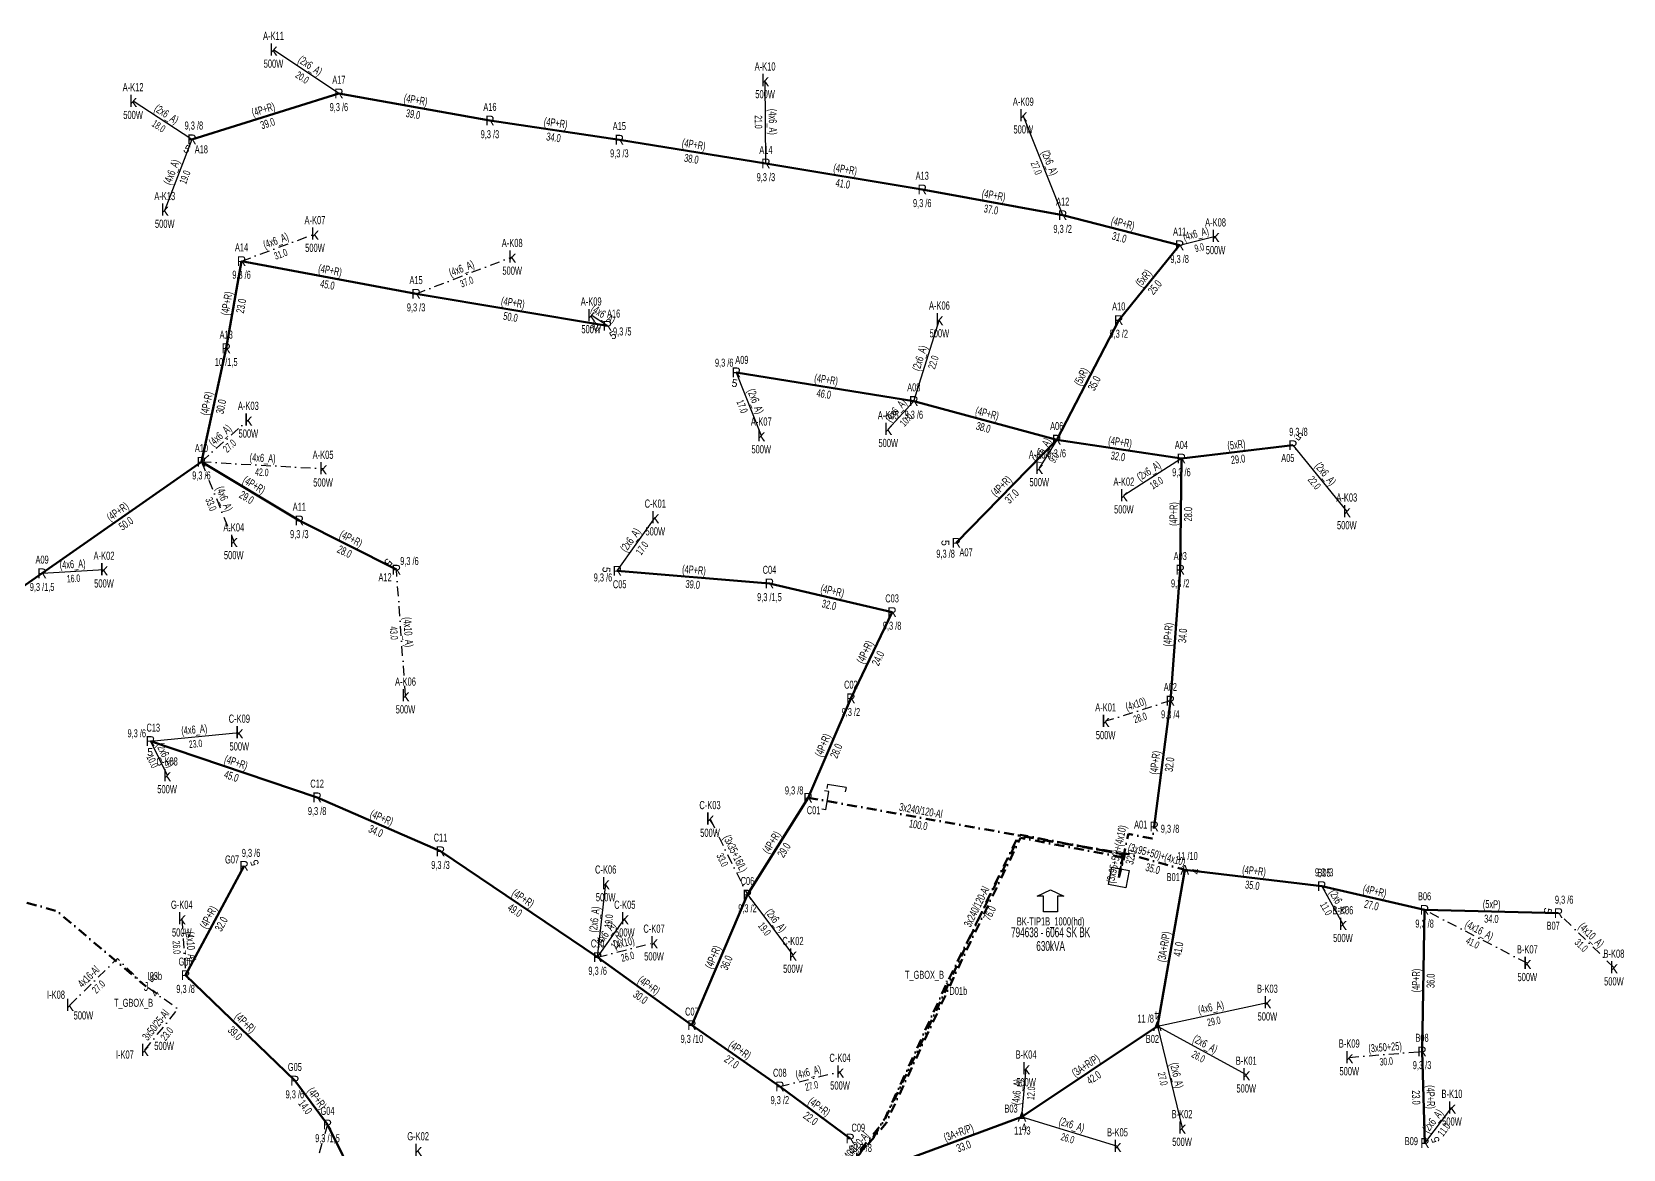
# Model space of a CAD drawing. Header units: millimetres. Extents: x 563565 to 566167, y 4094172 to 4096697.
# Drawn here: x 564419.8 to 564827.4, y 4095896.1 to 4096182.3 of the extents above; entities that cross this region are included whole.
import ezdxf
from ezdxf.enums import TextEntityAlignment as Align

# ---------------------------------------------------------------- set-up
doc = ezdxf.new("R2010")
doc.units = ezdxf.units.MM
doc.linetypes.add('DASHDOT', pattern=[5, 2.5, -1.25, 0, -1.25])
for name, color, linetype, lineweight in [('DIREK_AG_MEVCUT', 120, 'Continuous', 25), ('DIREK_BOX_YENI', 5, 'Continuous', 25), ('DIREK_OG_MEVCUT', 16, 'Continuous', 25), ('HAT_ABONE_HAVAI_MEVCUT', 56, 'Continuous', 30), ('HAT_ABONE_YERALTI_MEVCUT', 56, 'DASHDOT', 30), ('HAT_ABONE_YERALTI_YENI', 30, 'DASHDOT', 30), ('HAT_AG_HAVAI_MEVCUT', 126, 'Continuous', 50), ('HAT_AG_YERALTI_MEVCUT', 126, 'DASHDOT', 50), ('HAT_AG_YERALTI_YENI', 3, 'DASHDOT', 50), ('HAT_BOX_YERALTI_YENI', 5, 'DASHDOT', 50), ('HAT_OG_YERALTI_YENI', 1, 'DASHDOT', 70), ('KOFRE_ABONE_MEVCUT', 6, 'Continuous', 25), ('TRAFO_MEVCUT', 5, 'Continuous', 30)]:
    doc.layers.add(name, color=color, linetype=linetype, lineweight=lineweight)
doc.layers.add('NIA_AG', color=5, linetype='Continuous')
doc.styles.add('Direk', font='B_CAD')
doc.styles.get("Standard").update_dxf_attribs({"font": 'Arial'})

# ---------------------------------------------------------------- blocks, each defined once
blk = doc.blocks.new('AG_NIA', base_point=(-64.4296, 129.8924))
at = {"layer": 'NIA_AG'}
for p, q in [((-64.429604, 132.292432), (-65.529604, 132.292432)), ((-64.429604, 127.492432), (-64.429604, 132.292432)), ((-64.429604, 127.492432), (-65.529604, 127.492432))]:
    blk.add_line(p, q, dxfattribs=at)
blk = doc.blocks.new('MEV_BINA_KARE')
at = {"layer": 'TRAFO_MEVCUT', "linetype": 'Continuous'}
for p, q in [((-2.25, -2.25), (-2.25, 2.25)), ((-2.25, 2.25), (2.25, 2.25)), ((0, 1.8), (0, 2.7)), ((2.25, 2.25), (2.25, -2.25)), ((2.25, -2.25), (-2.25, -2.25))]:
    blk.add_line(p, q, dxfattribs=at)
blk = doc.blocks.new('MEV_BETKOSK')
at = {"layer": 'TRAFO_MEVCUT', "linetype": 'Continuous'}
for p, q in [((-3.4, 2), (0, 3.6)), ((-1.8, 2), (-3.4, 2)), ((-1.8, -2), (-1.8, 2)), ((0, 3.6), (3.4, 2)), ((3.4, 2), (1.8, 2)), ((1.8, 2), (1.8, -2)), ((1.8, -2), (-1.8, -2))]:
    blk.add_line(p, q, dxfattribs=at)

msp = doc.modelspace()

# ---------------------------------------------------------------- linework, layer by layer
at = {"layer": 'HAT_ABONE_HAVAI_MEVCUT'}
for p, q in [((564498.44, 4096166.51), (564481.69, 4096177.69)), ((564607.82, 4096148.56), (564607.61, 4096169.87)), ((564460.81, 4096154.74), (564445.73, 4096164.55)), ((564683.83, 4096135.31), (564673.74, 4096160.85)), ((564460.81, 4096154.74), (564453.84, 4096136.68)), ((564713.79, 4096127.61), (564722.99, 4096129.93)), ((564567.23, 4096107), (564563.06, 4096109.67)), ((564645.7, 4096087.72), (564652.26, 4096108.62)), ((564600.23, 4096095.06), (564606.62, 4096078.91)), ((564645.7, 4096087.72), (564639.15, 4096080.52)), ((564682.31, 4096077.81), (564677.83, 4096070.49)), ((564742.82, 4096076.38), (564756.61, 4096059.46)), ((564714.24, 4096072.98), (564699.5, 4096063.52)), ((564569.75, 4096044.23), (564579.48, 4096057.89)), ((564422.42, 4096043.59), (564438.28, 4096044.54)), ((564450.17, 4096000.63), (564472.94, 4096002.8)), ((564450.17, 4096000.63), (564454.44, 4095991.84)), ((564564.72, 4095945.27), (564566.78, 4095964.16)), ((564750.18, 4095963.44), (564755.61, 4095953.72)), ((564603.09, 4095961.27), (564614.74, 4095945.85)), ((564564.72, 4095945.27), (564571.68, 4095955.14)), ((564708.09, 4095927.58), (564736.27, 4095933.63)), ((564708.09, 4095927.58), (564714.41, 4095901.51)), ((564708.09, 4095927.58), (564730.85, 4095915.19)), ((564673.4, 4095904.35), (564674.46, 4095916.77)), ((564776.61, 4095897.65), (564783.55, 4095906.71)), ((564673.4, 4095904.35), (564697.86, 4095896.85))]:
    msp.add_line(p, q, dxfattribs=at)
at = {"layer": 'HAT_ABONE_YERALTI_MEVCUT', "flags": 128}
for points in [[(564473.51, 4096123.57), (564492.31, 4096130.51)], [(564518.21, 4096115.2), (564542.83, 4096124.66)], [(564463.23, 4096072.16), (564475.25, 4096082.94)], [(564463.23, 4096072.16), (564494.39, 4096070.4)], [(564463.23, 4096072.16), (564471.51, 4096051.8)], [(564515.5, 4096012.29), (564513.18, 4096044.52)], [(564711.41, 4096010.96), (564694.84, 4096005.69)], [(564593.5, 4095980.67), (564603.09, 4095961.27)], [(564458.2, 4095955.14), (564459.17, 4095940.63)], [(564802.85, 4095943.72), (564776.53, 4095957.36)], [(564825.03, 4095942.61), (564810.83, 4095956.55)], [(564564.72, 4095945.27), (564579.16, 4095949.01)], [(564757.24, 4095919.59), (564775.88, 4095921.11)], [(564611.38, 4095912.15), (564626.81, 4095915.93)], [(564495.52, 4095902.39), (564489.55, 4095881.65)]]:
    msp.add_lwpolyline(points, dxfattribs=at)
at = {"layer": 'HAT_ABONE_YERALTI_YENI', "flags": 128}
for points in [[(564429.53, 4095932.99), (564441.707347, 4095944.901954), (564449.061764, 4095937.735098)], [(564448.74, 4095921.42), (564457.192157, 4095932.027954), (564449.061764, 4095937.735098)]]:
    msp.add_lwpolyline(points, dxfattribs=at)
at = {"layer": 'HAT_AG_HAVAI_MEVCUT'}
for p, q in [((564498.44, 4096166.51), (564460.81, 4096154.74)), ((564498.44, 4096166.51), (564537.13, 4096159.56)), ((564537.13, 4096159.56), (564570.28, 4096154.66)), ((564570.28, 4096154.66), (564607.82, 4096148.56)), ((564607.82, 4096148.56), (564647.86, 4096141.92)), ((564647.86, 4096141.92), (564683.83, 4096135.31)), ((564683.83, 4096135.31), (564713.79, 4096127.61)), ((564698.19, 4096108.46), (564713.79, 4096127.61)), ((564469.58, 4096101.22), (564473.51, 4096123.57)), ((564473.51, 4096123.57), (564518.21, 4096115.2)), ((564518.21, 4096115.2), (564567.23, 4096107)), ((564682.31, 4096077.81), (564698.19, 4096108.46)), ((564463.23, 4096072.16), (564469.58, 4096101.22)), ((564600.23, 4096095.06), (564645.7, 4096087.72)), ((564645.7, 4096087.72), (564682.31, 4096077.81)), ((564682.31, 4096077.81), (564656.58, 4096051.41)), ((564682.31, 4096077.81), (564714.24, 4096072.98)), ((564714.24, 4096072.98), (564742.82, 4096076.38)), ((564422.42, 4096043.59), (564463.23, 4096072.16)), ((564463.23, 4096072.16), (564488.3, 4096057.12)), ((564714.24, 4096072.98), (564713.95, 4096044.51)), ((564488.3, 4096057.12), (564513.18, 4096044.52)), ((564401.9, 4096029.38), (564422.42, 4096043.59)), ((564608.73, 4096040.99), (564569.75, 4096044.23)), ((564713.95, 4096044.51), (564711.41, 4096010.96)), ((564640.14, 4096033.66), (564608.73, 4096040.99)), ((564629.58, 4096011.56), (564640.14, 4096033.66)), ((564618.62, 4095986.1), (564629.58, 4096011.56)), ((564711.41, 4096010.96), (564707.28, 4095978.73)), ((564492.86, 4095986.2), (564450.17, 4096000.63)), ((564524.46, 4095972.38), (564492.86, 4095986.2)), ((564618.62, 4095986.1), (564603.09, 4095961.27)), ((564564.72, 4095945.27), (564524.46, 4095972.38)), ((564459.17, 4095940.63), (564474.16, 4095968.63)), ((564715.1, 4095967.65), (564708.09, 4095927.58)), ((564715.1, 4095967.65), (564750.18, 4095963.44)), ((564750.18, 4095963.44), (564776.53, 4095957.36)), ((564603.09, 4095961.27), (564588.85, 4095927.83)), ((564776.53, 4095957.36), (564775.88, 4095921.11)), ((564810.83, 4095956.55), (564776.53, 4095957.36)), ((564588.85, 4095927.83), (564564.72, 4095945.27)), ((564487.16, 4095913.63), (564459.17, 4095940.63)), ((564588.85, 4095927.83), (564611.38, 4095912.15)), ((564673.4, 4095904.35), (564708.09, 4095927.58)), ((564775.88, 4095921.11), (564776.61, 4095897.65)), ((564495.52, 4095902.39), (564487.16, 4095913.63)), ((564611.38, 4095912.15), (564629.4, 4095898.78)), ((564511.36, 4095870.31), (564495.52, 4095902.39)), ((564642.23, 4095892.82), (564673.4, 4095904.35))]:
    msp.add_line(p, q, dxfattribs=at)
at = {"layer": 'HAT_AG_YERALTI_MEVCUT', "flags": 128}
for points in [[(564698.201, 4095965.644), (564700.65321, 4095976.870318), (564706.792505, 4095975.616053), (564707.28, 4095978.73)], [(564698.201, 4095965.644), (564699.795149, 4095971.844647), (564715.1, 4095967.65)]]:
    msp.add_lwpolyline(points, dxfattribs=at)
at = {"layer": 'HAT_AG_YERALTI_YENI', "flags": 128}
msp.add_lwpolyline([(564618.62, 4095986.1), (564675.755499, 4095975.885955), (564699.792966, 4095971.744669), (564698.201, 4095965.644)], dxfattribs=at)
at = {"layer": 'HAT_BOX_YERALTI_YENI', "flags": 128}
for points in [[(564698.201, 4095965.644), (564699.044061, 4095971.678893), (564672.944953, 4095976.59442), (564653.938359, 4095938.119389)], [(564390.118263, 4095942.611794), (564402.949439, 4095963.600133), (564426.239674, 4095957.046097), (564449.061764, 4095937.735098)], [(564653.938359, 4095938.119389), (564638.413347, 4095904.217419), (564635.370402, 4095899.184856), (564627.41193, 4095890.05602), (564641.223512, 4095870.880692), (564644.14942, 4095860.464456)]]:
    msp.add_lwpolyline(points, dxfattribs=at)
at = {"layer": 'HAT_OG_YERALTI_YENI', "flags": 128}
for points in [[(564257.81, 4095811.629), (564257.538372, 4095807.352516), (564304.092573, 4095801.036117), (564338.753537, 4095791.523466), (564417.708526, 4095774.913676), (564452.682662, 4095773.743972), (564520.698065, 4095792.353691), (564540.933936, 4095798.67009), (564653.564552, 4095831.247946), (564641.328031, 4095869.383572), (564627.204874, 4095890.156815), (564638.002138, 4095903.113531), (564646.541224, 4095921.004619), (564665.157047, 4095961.208823), (564672.528132, 4095976.398893), (564699.431314, 4095971.630102), (564698.201, 4095965.644)], [(564805.788, 4095661.413), (564807.34638, 4095655.847545), (564775.044566, 4095645.860076), (564758.942952, 4095684.546885), (564754.035283, 4095695.007957), (564752.658738, 4095716.142101), (564753.670316, 4095731.90142), (564754.152674, 4095742.961436), (564756.175494, 4095770.054082), (564759.262319, 4095802.009654), (564761.481463, 4095809.798212), (564705.498161, 4095826.093601), (564703.428686, 4095826.723441), (564695.961564, 4095827.630768), (564694.21298, 4095843.107044), (564668.427557, 4095834.731412), (564658.889974, 4095833.381754), (564654.301137, 4095831.58221), (564641.719886, 4095869.806206), (564627.781458, 4095890.21344), (564638.578722, 4095902.72027), (564657.379747, 4095943.196297), (564673.021831, 4095975.827711), (564698.935264, 4095970.878965), (564698.201, 4095965.644)]]:
    msp.add_lwpolyline(points, dxfattribs=at)

# ---------------------------------------------------------------- block references
at = {"layer": 'NIA_AG'}
for p, rotation in [((564623.564724, 4095985.358579), 351.472488), ((564625.986818, 4095989.109236), 79.88483999999998)]:
    msp.add_blockref('AG_NIA', p, dxfattribs=dict(at, rotation=rotation))
at = {"layer": 'TRAFO_MEVCUT', "rotation": 349.176989}
msp.add_blockref('MEV_BINA_KARE', (564698.201, 4095965.644), dxfattribs=at)
at = {"layer": 'TRAFO_MEVCUT'}
msp.add_blockref('MEV_BETKOSK', (564680.739208, 4095958.876464), dxfattribs=at)

# ---------------------------------------------------------------- texts
at = {"layer": 'DIREK_AG_MEVCUT', "linetype": 'ByBlock', "width": 0.53}
for s, p in [('A17', (564498.44, 4096170.01)), ('9,3 /6', (564498.44, 4096163.01)), ('A16', (564537.13, 4096163.06)), ('9,3 /8', (564461.298486, 4096158.288423)), ('A15', (564570.28, 4096158.16)), ('9,3 /3', (564537.13, 4096156.06)), ('A18', (564463.202916, 4096152.185797)), ('9,3 /3', (564570.28, 4096151.16)), ('A14', (564607.82, 4096152.06)), ('9,3 /3', (564607.82, 4096145.06)), ('A13', (564647.86, 4096145.42)), ('9,3 /6', (564647.86, 4096138.42)), ('A12', (564683.83, 4096138.81)), ('9,3 /2', (564683.83, 4096131.81)), ('A11', (564713.79, 4096131.11)), ('A14', (564473.51, 4096127.07)), ('9,3 /8', (564713.79, 4096124.11)), ('9,3 /6', (564473.51, 4096120.07)), ('A15', (564518.21, 4096118.7)), ('A10', (564698.19, 4096111.96)), ('9,3 /3', (564518.21, 4096111.7)), ('A16', (564568.810651, 4096110.122746)), ('A13', (564469.58, 4096104.72)), ('9,3 /5', (564571.021614, 4096105.539698)), ('9,3 /2', (564698.19, 4096104.96)), ('10 /1,5', (564469.58, 4096097.72)), ('9,3 /6', (564597.138079, 4096097.545207)), ('A09', (564601.652499, 4096098.25789)), ('A08', (564645.7, 4096091.22)), ('9,3 /6', (564645.7, 4096084.22)), ('A06', (564682.31, 4096081.31)), ('9,3 /8', (564744.216513, 4096079.833429)), ('A10', (564463.23, 4096075.66)), ('A04', (564714.24, 4096076.48)), ('9,3 /6', (564682.31, 4096074.31)), ('A05', (564741.507878, 4096073.13526)), ('9,3 /6', (564463.23, 4096068.66)), ('9,3 /6', (564714.24, 4096069.48)), ('A11', (564488.3, 4096060.62)), ('9,3 /3', (564488.3, 4096053.62)), ('A09', (564422.42, 4096047.09)), ('9,3 /6', (564516.509533, 4096046.734572)), ('9,3 /8', (564653.844624, 4096048.603396)), ('A07', (564659.086475, 4096048.967136)), ('A03', (564713.95, 4096048.01)), ('A12', (564510.265759, 4096042.581651)), ('9,3 /6', (564566.082288, 4096042.528038)), ('C04', (564608.73, 4096044.49)), ('9,3 /1,5', (564422.42, 4096040.09)), ('C05', (564570.36203, 4096040.783927)), ('9,3 /2', (564713.95, 4096041.01)), ('9,3 /1,5', (564608.73, 4096037.49)), ('C03', (564640.14, 4096037.16)), ('9,3 /8', (564640.14, 4096030.16)), ('C02', (564629.58, 4096015.06)), ('A02', (564711.41, 4096014.46)), ('9,3 /2', (564629.58, 4096008.06)), ('9,3 /4', (564711.41, 4096007.46)), ('9,3 /6', (564446.663108, 4096002.599851)), ('C13', (564450.894087, 4096004.054281)), ('C12', (564492.86, 4095989.7)), ('9,3 /8', (564615.048837, 4095987.971521)), ('9,3 /8', (564492.86, 4095982.7)), ('C01', (564620.039121, 4095982.90061)), ('A01', (564703.814916, 4095979.223146)), ('9,3 /8', (564711.33362, 4095978.153094)), ('C11', (564524.46, 4095975.88)), ('G07', (564471.074362, 4095970.281919)), ('9,3 /6', (564475.945356, 4095971.964889)), ('9,3 /3', (564524.46, 4095968.88)), ('9,3 /3', (564750.80063, 4095966.989382)), ('B05', (564750.782848, 4095966.887691)), ('C06', (564603.09, 4095964.77)), ('9,3 /2', (564603.09, 4095957.77)), ('B06', (564776.53, 4095960.86)), ('9,3 /6', (564812.283382, 4095959.988676)), ('9,3 /8', (564776.53, 4095953.86)), ('B07', (564809.467407, 4095953.32613)), ('C10', (564564.72, 4095948.77)), ('G06', (564459.17, 4095944.13)), ('9,3 /6', (564564.72, 4095941.77)), ('9,3 /8', (564459.17, 4095937.13)), ('C07', (564588.85, 4095931.33)), ('9,3 /10', (564588.85, 4095924.33)), ('B08', (564775.88, 4095924.61)), ('G05', (564487.16, 4095917.13)), ('9,3 /3', (564775.88, 4095917.61)), ('C08', (564611.38, 4095915.65)), ('9,3 /6', (564487.16, 4095910.13)), ('9,3 /2', (564611.38, 4095908.65)), ('G04', (564495.52, 4095905.89)), ('C09', (564631.485497, 4095901.590819)), ('9,3 /1,5', (564495.52, 4095898.89)), ('9,3 /8', (564632.598087, 4095896.407169)), ('B09', (564773.144286, 4095898.1387))]:
    msp.add_text(s, height=2.05, dxfattribs=at).set_placement(p, align=Align.MIDDLE_CENTER)
at = {"layer": 'DIREK_AG_MEVCUT', "linetype": 'ByBlock', "style": 'Direk'}
for p in [(564498.44, 4096166.51), (564537.13, 4096159.56), (564460.81, 4096154.74), (564570.28, 4096154.66), (564607.82, 4096148.56), (564647.86, 4096141.92), (564683.83, 4096135.31), (564713.79, 4096127.61), (564473.51, 4096123.57), (564518.21, 4096115.2), (564698.19, 4096108.46), (564567.23, 4096107), (564469.58, 4096101.22), (564600.23, 4096095.06), (564645.7, 4096087.72), (564682.31, 4096077.81), (564742.82, 4096076.38), (564463.23, 4096072.16), (564714.24, 4096072.98), (564488.3, 4096057.12), (564656.58, 4096051.41), (564422.42, 4096043.59), (564513.18, 4096044.52), (564569.75, 4096044.23), (564713.95, 4096044.51), (564608.73, 4096040.99), (564640.14, 4096033.66), (564629.58, 4096011.56), (564711.41, 4096010.96), (564450.17, 4096000.63), (564492.86, 4095986.2), (564618.62, 4095986.1), (564707.28, 4095978.73), (564524.46, 4095972.38), (564474.16, 4095968.63), (564603.09, 4095961.27), (564750.18, 4095963.44), (564776.53, 4095957.36), (564810.83, 4095956.55), (564564.72, 4095945.27), (564459.17, 4095940.63), (564588.85, 4095927.83), (564775.88, 4095921.11), (564487.16, 4095913.63), (564611.38, 4095912.15), (564495.52, 4095902.39), (564629.4, 4095898.78), (564776.61, 4095897.65)]:
    msp.add_text('R', height=2.5, dxfattribs=at).set_placement(p, align=Align.MIDDLE_CENTER)
at = {"layer": 'DIREK_AG_MEVCUT', "color": 32, "style": 'Direk'}
for rotation, p in [(332.925694, (564459.535592, 4096152.246832)), (389.71994, (564568.618131, 4096104.568315)), (351.397785, (564599.811194, 4096092.291498)), (503.581399, (564744.482304, 4096078.633163)), (270.736354, (564653.780231, 4096051.374016)), (228.385005, (564511.086652, 4096046.379541)), (264.715466, (564566.961901, 4096044.487885)), (358.293116, (564450.086598, 4095997.831242)), (466.837313, (564476.839967, 4095969.441035)), (257.867746, (564808.092538, 4095957.138473)), (368.426309, (564629.810304, 4095896.010226)), (467.356367, (564779.28251, 4095898.485279))]:
    msp.add_text('5', height=2, rotation=rotation, dxfattribs=at).set_placement(p, align=Align.MIDDLE_CENTER)
at = {"layer": 'DIREK_BOX_YENI', "width": 0.53}
for s, p in [('T_GBOX_B', (564648.427625, 4095940.741628)), ('I03b', (564451.295735, 4095940.42942)), ('D01b', (564657.098798, 4095936.615519)), ('T_GBOX_B', (564445.848167, 4095933.569934))]:
    msp.add_text(s, height=2.05, dxfattribs=at).set_placement(p, align=Align.MIDDLE_CENTER)
at = {"layer": 'DIREK_BOX_YENI', "style": 'Direk', "width": 0.8}
for p in [(564449.061764, 4095937.735098), (564653.938359, 4095938.119389)]:
    msp.add_text('J', height=2.25, dxfattribs=at).set_placement(p, align=Align.MIDDLE_CENTER)
at = {"layer": 'DIREK_BOX_YENI', "color": 32, "style": 'Direk'}
for s, rotation, p in [('5', 141.055982, (564450.821734, 4095939.912827)), ('4', 413.640659, (564451.316645, 4095936.075125))]:
    msp.add_text(s, height=2, rotation=rotation, dxfattribs=at).set_placement(p, align=Align.MIDDLE_CENTER)
at = {"layer": 'DIREK_OG_MEVCUT', "linetype": 'ByBlock', "width": 0.53}
for s, p in [('11 /10', (564715.791821, 4095971.181089)), ('B01', (564712.144034, 4095965.775895)), ('11 /8', (564705.092122, 4095929.531127)), ('B02', (564706.819618, 4095924.318692)), ('B03', (564670.615443, 4095906.470434)), ('11 /3', (564673.499418, 4095900.848838))]:
    msp.add_text(s, height=2.05, dxfattribs=at).set_placement(p, align=Align.MIDDLE_CENTER)
at = {"layer": 'DIREK_OG_MEVCUT', "linetype": 'ByBlock', "style": 'Direk'}
for p in [(564715.1, 4095967.65), (564708.09, 4095927.58), (564673.4, 4095904.35)]:
    msp.add_text('A', height=2.5, dxfattribs=at).set_placement(p, align=Align.MIDDLE_CENTER)
at = {"layer": 'DIREK_OG_MEVCUT', "color": 32, "style": 'Direk'}
for rotation, p in [(441.616731, (564717.870082, 4095967.241776)), (181.096925, (564708.036397, 4095930.379487)), (370.963153, (564673.932497, 4095901.601101))]:
    msp.add_text('4', height=2, rotation=rotation, dxfattribs=at).set_placement(p, align=Align.MIDDLE_CENTER)
at = {"layer": 'HAT_ABONE_HAVAI_MEVCUT', "lineweight": 30, "width": 0.53}
for s, rotation, p in [('(2x6_A)', 326.278369, (564490.536885, 4096172.806983, 282240.845)), ('(2x6_A)', 326.95477, (564453.733506, 4096160.357504, 282222.865)), ('(4x6_A)', 270.564605, (564608.564959, 4096159.223376, 282303.805)), ('(2x6_A)', 291.557319, (564679.575543, 4096148.392317, 282336.87)), ('(4x6_A)', 428.896615, (564456.532008, 4096146.016044, 282226.92)), ('(4x6_A)', 14.153413, (564718.182159, 4096129.594198, 282361.495)), ('(4x6_A)', 327.369062, (564565.603342, 4096109.050837, 282281.53)), ('(2x6_A)', 72.5742, (564648.16901, 4096098.42455, 282326.13)), ('(2x6_A)', 291.587003, (564604.215381, 4096087.297727, 282303.31)), ('(4x6_A)', 407.706513, (564641.796249, 4096084.691989, 282319.575)), ('(4x6_A)', 418.532457, (564679.345004, 4096074.593713, 282338.915)), ('(2x6_A)', 392.691984, (564706.410896, 4096068.965348, 282349.75)), ('(2x6_A)', 309.180441, (564750.373886, 4096068.457, 282378.305)), ('(2x6_A)', 54.537779, (564573.922676, 4096051.553141, 282289.74)), ('(4x6_A)', 3.427871, (564430.299177, 4096044.913479, 282219.14)), ('(4x6_A)', 5.443894, (564461.47436, 4096002.561166, 282236.47)), ('(2x6_A)', 295.909522, (564453.069562, 4095996.606409, 282227.22)), ('(2x6_A)', 299.189559, (564753.637059, 4095958.994545, 282377.805)), ('(2x6_A)', 83.776351, (564564.90501, 4095954.807148, 282283.39)), ('(2x6_A)', 307.071496, (564609.593201, 4095954.072389, 282307.37)), ('(4x6_A)', 54.809766, (564567.505343, 4095950.694849, 282285.84)), ('(4x6_A)', 12.116972, (564722.001578, 4095931.436063, 282368.135)), ('(2x6_A)', 331.437184, (564719.876404, 4095922.131549, 282365.425)), ('(2x6_A)', 283.626995, (564712.076073, 4095914.74526, 282357.205)), ('(4x6_A)', 85.121843, (564673.083079, 4095910.632282, 282337.23)), ('(2x6_A)', 52.547726, (564779.405219, 4095902.696885, 282391.775)), ('(2x6_A)', 342.953253, (564685.879179, 4095901.412656, 282348.93))]:
    msp.add_text(s, height=2.05, rotation=rotation, dxfattribs=at).set_placement(p, align=Align.CENTER)
for s, rotation, p in [('20.0', 326.278369, (564489.593115, 4096171.393017, 282240.845)), ('18.0', 326.95477, (564452.806494, 4096158.932496, 282222.865)), ('21.0', 270.564605, (564606.865041, 4096159.206624, 282303.805)), ('19.0', 428.896615, (564458.117992, 4096145.403956, 282226.92)), ('27.0', 291.557319, (564677.994457, 4096147.767683, 282336.87)), ('9.0', 14.153413, (564718.597841, 4096127.945802, 282361.495)), ('5.0', 327.369062, (564564.686658, 4096107.619163, 282281.53)), ('22.0', 72.5742, (564649.79099, 4096097.91545, 282326.13)), ('17.0', 291.587003, (564602.634619, 4096086.672273, 282303.31)), ('10.0', 407.706513, (564643.053751, 4096083.548011, 282319.575)), ('9.0', 418.532457, (564680.794996, 4096073.706287, 282338.915)), ('18.0', 392.691984, (564707.329104, 4096067.534652, 282349.75)), ('22.0', 309.180441, (564749.056114, 4096067.383, 282378.305)), ('17.0', 54.537779, (564575.307324, 4096050.566859, 282289.74)), ('16.0', 3.427871, (564430.400823, 4096043.216521, 282219.14)), ('23.0', 5.443894, (564461.63564, 4096000.868834, 282236.47)), ('10.0', 295.909522, (564451.540438, 4095995.863591, 282227.22)), ('11.0', 299.189559, (564752.152941, 4095958.165455, 282377.805)), ('19.0', 83.776351, (564566.59499, 4095954.622852, 282283.39)), ('12.0', 54.809766, (564568.894657, 4095949.715151, 282285.84)), ('19.0', 307.071496, (564608.236799, 4095953.047611, 282307.37)), ('29.0', 12.116972, (564722.358422, 4095929.773937, 282368.135)), ('26.0', 331.437184, (564719.063596, 4095920.638451, 282365.425)), ('27.0', 283.626995, (564710.423927, 4095914.34474, 282357.205)), ('12.0', 85.121843, (564674.776921, 4095910.487718, 282337.23)), ('11.0', 52.547726, (564780.754781, 4095901.663115, 282391.775)), ('26.0', 342.953253, (564685.380821, 4095899.787344, 282348.93))]:
    msp.add_text(s, height=1.9, rotation=rotation, dxfattribs=at).set_placement(p, align=Align.TOP_CENTER)
at = {"layer": 'HAT_ABONE_YERALTI_MEVCUT', "lineweight": 30, "width": 0.53}
for s, rotation, p in [('(4x6_A)', 20.261571, (564482.615639, 4096127.837403)), ('(4x6_A)', 21.018795, (564530.215127, 4096120.723443)), ('(4x6_A)', 41.886981, (564468.672486, 4096078.182794)), ('(4x6_A)', 356.767216, (564478.857934, 4096072.128647)), ('(4x6_A)', 292.130581, (564468.157379, 4096062.300211)), ('(4x10_A)', 274.117199, (564515.187806, 4096028.466027)), ('(4x10)', 377.642988, (564702.867378, 4096009.135019)), ('(3x35+16/L)', 296.304564, (564599.056983, 4095971.346671)), ('(4x16_A)', 332.605134, (564790.081102, 4095951.294678)), ('(4x10_A)', 273.824558, (564459.533107, 4095947.941696)), ('(4x10)', 14.520684, (564571.72688, 4095947.962849)), ('(4x10_A)', 315.52937, (564818.525462, 4095950.186568)), ('(3x50+25)', 4.661873, (564766.490916, 4095921.197188)), ('(4x6_A)', 13.765075, (564618.89275, 4095914.865588))]:
    msp.add_text(s, height=2.05, rotation=rotation, dxfattribs=at).set_placement(p, align=Align.CENTER)
for s, rotation, p in [('31.0', 20.261571, (564483.204361, 4096126.242597)), ('37.0', 21.018795, (564530.824873, 4096119.136557)), ('27.0', 41.886981, (564469.807514, 4096076.917206)), ('42.0', 356.767216, (564478.762066, 4096070.431353)), ('33.0', 292.130581, (564466.582621, 4096061.659789)), ('43.0', 274.117199, (564513.492194, 4096028.343973)), ('28.0', 377.642988, (564703.382622, 4096007.514981)), ('33.0', 296.304564, (564597.533017, 4095970.593329)), ('41.0', 332.605134, (564789.298898, 4095949.785322)), ('26.0', 273.824558, (564457.836893, 4095947.828304)), ('26.0', 14.520684, (564572.15312, 4095946.317151)), ('31.0', 315.52937, (564817.334538, 4095948.973432)), ('30.0', 4.661873, (564766.629084, 4095919.502812)), ('27.0', 13.765075, (564619.29725, 4095913.214412))]:
    msp.add_text(s, height=1.9, rotation=rotation, dxfattribs=at).set_placement(p, align=Align.TOP_CENTER)
at = {"layer": 'HAT_ABONE_YERALTI_YENI', "lineweight": 30, "width": 0.53}
for s, rotation, p in [('4x16-Al', 44.368795, (564435.02429, 4095939.553602)), ('3x50/25-Al', 51.453024, (564452.301296, 4095927.25366))]:
    msp.add_text(s, height=2.05, rotation=rotation, dxfattribs=at).set_placement(p, align=Align.CENTER)
for s, rotation, p in [('27.0', 44.368795, (564436.213056, 4095938.338351)), ('23.0', 51.453024, (564453.630861, 4095926.194294))]:
    msp.add_text(s, height=1.9, rotation=rotation, dxfattribs=at).set_placement(p, align=Align.TOP_CENTER)
at = {"layer": 'HAT_AG_HAVAI_MEVCUT', "lineweight": 30, "width": 0.53}
for s, rotation, p in [('(4P+R)', 349.816396, (564517.935283, 4096163.871609, 282268.565)), ('(4P+R)', 377.368762, (564479.371258, 4096161.436243, 282230.405)), ('(4P+R)', 351.591824, (564553.829291, 4096157.950864, 282285.14)), ('(4P+R)', 350.770486, (564589.186331, 4096152.448996, 282303.91)), ('(4P+R)', 350.584094, (564627.97906, 4096146.078548, 282323.93)), ('(4P+R)', 349.587257, (564665.998627, 4096139.451002, 282341.915)), ('(4P+R)', 345.586402, (564699.021582, 4096132.283245, 282356.895)), ('(4P+R)', 349.394276, (564496.016442, 4096120.220479, 282259.105)), ('(5xR)', 50.833002, (564705.330988, 4096118.571845, 282356.895)), ('(4P+R)', 80.027123, (564470.707844, 4096112.542205, 282236.755)), ('(4P+R)', 350.503564, (564542.860238, 4096111.938351, 282283.615)), ('(4P+R)', 350.830126, (564623.100458, 4096092.229137, 282322.85)), ('(5xR)', 62.61098, (564689.495282, 4096093.526025, 282349.095)), ('(4P+R)', 77.673849, (564465.574594, 4096086.871455, 282234.79)), ('(4P+R)', 344.853526, (564664.227094, 4096083.585472, 282341.155)), ('(4P+R)', 351.398173, (564698.402132, 4096076.235439, 282357.12)), ('(5xR)', 6.784268, (564728.429588, 4096075.524048, 282371.41)), ('(4P+R)', 329.039605, (564476.202279, 4096065.368895, 282244.15)), ('(4P+R)', 405.736353, (564668.836285, 4096065.203267, 282328.29)), ('(4P+R)', 34.994847, (564442.337523, 4096058.571323, 282231.615)), ('(4P+R)', 449.416396, (564713.245044, 4096058.753658, 282356.975)), ('(4P+R)', 333.140938, (564501.124028, 4096051.578302, 282256.59)), ('(4P+R)', 355.248523, (564589.310409, 4096043.457079, 282284.875)), ('(4P+R)', 346.864248, (564624.62817, 4096038.152759, 282304.365)), ('(4P+R)', 445.670516, (564711.832426, 4096027.799168, 282355.705)), ('(4P+R)', 64.46022, (564634.093057, 4096022.976467, 282320.07)), ('(4P+R)', 66.709128, (564623.319267, 4095999.166089, 282314.79)), ('(4P+R)', 341.323807, (564471.787186, 4095994.220242, 282225.085)), ('(4P+R)', 442.697828, (564708.501894, 4095994.953037, 282353.64)), ('(4P+R)', 336.378232, (564509.000593, 4095980.068779, 282246.43)), ('(4P+R)', 417.975953, (564610.134348, 4095974.135734, 282301.545)), ('(4P+R)', 353.156583, (564732.741283, 4095966.388944, 282375.09)), ('(4P+R)', 326.044737, (564545.064764, 4095959.530053, 282262.23)), ('(4P+R)', 347.006971, (564763.546108, 4095961.228238, 282388.265)), ('(5xP)', 358.647202, (564793.700067, 4095957.804763, 282388.265)), ('(4P+R)', 61.837312, (564465.915631, 4095955.03118, 282237.08)), ('(3A+R/P)', 80.076876, (564710.757716, 4095947.761478)), ('(4P+R)', 426.933885, (564595.187955, 4095944.883024, 282294.425)), ('(4P+R)', 324.142412, (564577.282907, 4095937.238904, 282282.36)), ('(4P+R)', 448.972737, (564775.355137, 4095939.250239, 282387.94)), ('(4P+R)', 316.0314, (564473.755124, 4095927.741762, 282229.585)), ('(4P+R)', 325.163591, (564600.60055, 4095920.687668, 282305.69)), ('(3A+R/P)', 33.808062, (564690.272049, 4095916.67127)), ('(4P+R)', 306.640847, (564492.022033, 4095908.517277, 282243.58)), ('(4P+R)', 323.426308, (564620.896478, 4095906.147627, 282314.7)), ('(4P+R)', 271.782286, (564777.094589, 4095909.406436, 282388.305)), ('(3A+R/P)', 20.299785, (564657.520108, 4095899.382207))]:
    msp.add_text(s, height=2.05, rotation=rotation, dxfattribs=at).set_placement(p, align=Align.CENTER)
for s, rotation, p in [('39.0', 349.816396, (564517.634717, 4096162.198391, 282268.565)), ('39.0', 377.368762, (564479.878742, 4096159.813757, 282230.405)), ('34.0', 351.591824, (564553.580709, 4096156.269136, 282285.14)), ('38.0', 350.770486, (564588.913669, 4096150.771004, 282303.91)), ('41.0', 350.584094, (564627.70094, 4096144.401452, 282323.93)), ('37.0', 349.587257, (564665.691373, 4096137.778998, 282341.915)), ('31.0', 345.586402, (564698.598418, 4096130.636755, 282356.895)), ('45.0', 349.394276, (564495.703558, 4096118.549521, 282259.105)), ('25.0', 50.833002, (564706.649012, 4096117.498155, 282356.895)), ('23.0', 80.027123, (564472.382156, 4096112.247795, 282236.755)), ('50.0', 350.503564, (564542.579762, 4096110.261649, 282283.615)), ('35.0', 62.61098, (564691.004718, 4096092.743975, 282349.095)), ('46.0', 350.830126, (564622.829542, 4096090.550863, 282322.85)), ('30.0', 77.673849, (564467.235406, 4096086.508545, 282234.79)), ('38.0', 344.853526, (564663.782906, 4096081.944528, 282341.155)), ('32.0', 351.398173, (564698.147868, 4096074.554561, 282357.12)), ('29.0', 6.784268, (564728.630412, 4096073.835952, 282371.41)), ('29.0', 329.039605, (564475.327721, 4096063.911105, 282244.15)), ('37.0', 405.736353, (564670.053715, 4096064.016733, 282328.29)), ('28.0', 449.416396, (564714.944956, 4096058.736342, 282356.975)), ('50.0', 34.994847, (564443.312477, 4096057.178677, 282231.615)), ('28.0', 333.140938, (564500.355972, 4096050.061698, 282256.59)), ('39.0', 355.248523, (564589.169591, 4096041.762921, 282284.875)), ('32.0', 346.864248, (564624.24183, 4096036.497241, 282304.365)), ('34.0', 445.670516, (564713.527574, 4096027.670832, 282355.705)), ('24.0', 64.46022, (564635.626943, 4096022.243533, 282320.07)), ('28.0', 66.709128, (564624.880733, 4095998.493911, 282314.79)), ('32.0', 442.697828, (564710.188106, 4095994.736963, 282353.64)), ('45.0', 341.323807, (564471.242814, 4095992.609758, 282225.085)), ('34.0', 336.378232, (564508.319407, 4095978.511221, 282246.43)), ('29.0', 417.975953, (564611.575652, 4095973.234266, 282301.545)), ('35.0', 353.156583, (564732.538717, 4095964.701056, 282375.09)), ('49.0', 326.044737, (564544.115236, 4095958.119947, 282262.23)), ('27.0', 347.006971, (564763.163892, 4095959.571762, 282388.265)), ('32.0', 61.837312, (564467.414369, 4095954.22882, 282237.08)), ('34.0', 358.647202, (564793.659933, 4095956.105237, 282388.265)), ('41.0', 80.076876, (564712.432284, 4095947.468522)), ('36.0', 426.933885, (564596.752045, 4095944.216976, 282294.425)), ('36.0', 448.972737, (564777.054863, 4095939.219761, 282387.94)), ('30.0', 324.142412, (564576.287093, 4095935.861096, 282282.36)), ('39.0', 316.0314, (564472.574876, 4095926.518238, 282229.585)), ('27.0', 325.163591, (564599.62945, 4095919.292332, 282305.69)), ('42.0', 33.808062, (564691.217951, 4095915.25873)), ('23.0', 271.782286, (564775.395411, 4095909.353564, 282388.305)), ('14.0', 306.640847, (564490.657967, 4095907.502722, 282243.58)), ('22.0', 323.426308, (564619.883522, 4095904.782373, 282314.7)), ('33.0', 20.299785, (564658.109892, 4095897.787793))]:
    msp.add_text(s, height=2.05, rotation=rotation, dxfattribs=at).set_placement(p, align=Align.TOP_CENTER)
at = {"layer": 'HAT_AG_YERALTI_MEVCUT', "lineweight": 30, "width": 0.53}
for rotation, p in [(77.67899, (564698.59674, 4095971.438425)), (344.673136, (564707.672251, 4095970.567092))]:
    msp.add_text('(3x95+50)+(4x10)', height=2.05, rotation=rotation, dxfattribs=at).set_placement(p, align=Align.CENTER)
for s, rotation, p in [('32.0', 77.67899, (564700.257584, 4095971.075664)), ('35.0', 344.673136, (564707.222898, 4095968.927555))]:
    msp.add_text(s, height=2.05, rotation=rotation, dxfattribs=at).set_placement(p, align=Align.TOP_CENTER)
at = {"layer": 'HAT_AG_YERALTI_YENI', "lineweight": 30, "width": 0.53}
msp.add_text('3x240/120-Al', height=2.05, rotation=349.864369, dxfattribs=at).set_placement((564647.337331, 4095981.829712), align=Align.CENTER)
msp.add_text('100.0', height=2.05, rotation=349.864369, dxfattribs=at).set_placement((564647.038167, 4095980.156243), align=Align.TOP_CENTER)
at = {"layer": 'HAT_BOX_YERALTI_YENI', "lineweight": 30, "width": 0.53}
for rotation, p in [(423.710713, (564662.679572, 4095957.733372)), (408.918249, (564630.750459, 4095895.179003))]:
    msp.add_text('3x240/120-Al', height=2.05, rotation=rotation, dxfattribs=at).set_placement(p, align=Align.CENTER)
msp.add_text('76.0', height=2.05, rotation=423.710713, dxfattribs=at).set_placement((564664.20374, 4095956.980436), align=Align.TOP_CENTER)
at = {"layer": 'KOFRE_ABONE_MEVCUT', "linetype": 'ByBlock', "width": 0.6}
for s, p in [('A-K11', (564481.69, 4096180.19)), ('A-K10', (564607.61, 4096172.37)), ('A-K12', (564445.73, 4096167.05)), ('A-K09', (564673.74, 4096163.35)), ('A-K13', (564453.84, 4096139.18)), ('A-K07', (564492.31, 4096133.01)), ('A-K08', (564722.99, 4096132.43)), ('A-K08', (564542.83, 4096127.16)), ('A-K09', (564563.06, 4096112.17)), ('A-K06', (564652.26, 4096111.12)), ('A-K03', (564475.25, 4096085.44)), ('A-K05', (564639.15, 4096083.02)), ('A-K07', (564606.62, 4096081.41)), ('A-K05', (564494.39, 4096072.9)), ('A-K04', (564677.83, 4096072.99)), ('A-K02', (564699.5, 4096066.02)), ('A-K03', (564756.61, 4096061.96)), ('C-K01', (564579.48, 4096060.39)), ('A-K04', (564471.51, 4096054.3)), ('A-K02', (564438.28, 4096047.04)), ('A-K06', (564515.5, 4096014.79)), ('C-K09', (564472.94, 4096005.3)), ('A-K01', (564694.84, 4096008.19)), ('C-K08', (564454.44, 4095994.34)), ('C-K03', (564593.5, 4095983.17)), ('C-K06', (564566.78, 4095966.66)), ('G-K04', (564458.2, 4095957.64)), ('C-K05', (564571.68, 4095957.64)), ('B-K06', (564755.61, 4095956.22)), ('C-K07', (564579.16, 4095951.51)), ('C-K02', (564614.74, 4095948.35)), ('B-K07', (564802.85, 4095946.22)), ('B-K08', (564825.03, 4095945.11)), ('B-K03', (564736.27, 4095936.13)), ('B-K04', (564674.46, 4095919.27)), ('B-K09', (564757.24, 4095922.09)), ('C-K04', (564626.81, 4095918.43)), ('B-K01', (564730.85, 4095917.69)), ('B-K10', (564783.55, 4095909.21)), ('B-K02', (564714.41, 4095904.01)), ('B-K05', (564697.86, 4095899.35)), ('G-K02', (564518.74, 4095898.33))]:
    msp.add_text(s, height=2.1, dxfattribs=at).set_placement(p, align=Align.CENTER)
at = {"layer": 'KOFRE_ABONE_MEVCUT', "linetype": 'ByBlock', "style": 'Direk'}
for p in [(564481.69, 4096177.69), (564607.61, 4096169.87), (564445.73, 4096164.55), (564673.74, 4096160.85), (564453.84, 4096136.68), (564492.31, 4096130.51), (564722.99, 4096129.93), (564542.83, 4096124.66), (564563.06, 4096109.67), (564652.26, 4096108.62), (564475.25, 4096082.94), (564606.62, 4096078.91), (564639.15, 4096080.52), (564677.83, 4096070.49), (564494.39, 4096070.4), (564699.5, 4096063.52), (564756.61, 4096059.46), (564579.48, 4096057.89), (564471.51, 4096051.8), (564438.28, 4096044.54), (564515.5, 4096012.29), (564694.84, 4096005.69), (564472.94, 4096002.8), (564454.44, 4095991.84), (564593.5, 4095980.67), (564566.78, 4095964.16), (564458.2, 4095955.14), (564571.68, 4095955.14), (564755.61, 4095953.72), (564579.16, 4095949.01), (564614.74, 4095945.85), (564802.85, 4095943.72), (564825.03, 4095942.61), (564429.53, 4095932.99), (564736.27, 4095933.63), (564448.74, 4095921.42), (564626.81, 4095915.93), (564674.46, 4095916.77), (564757.24, 4095919.59), (564730.85, 4095915.19), (564783.55, 4095906.71), (564714.41, 4095901.51), (564518.74, 4095895.83), (564697.86, 4095896.85)]:
    msp.add_text('k', height=3, dxfattribs=at).set_placement(p, align=Align.MIDDLE_CENTER)
at = {"layer": 'KOFRE_ABONE_MEVCUT', "linetype": 'ByBlock', "width": 0.6}
for p in [(564481.69, 4096175.19), (564607.61, 4096167.37), (564445.73, 4096162.05), (564673.74, 4096158.35), (564453.84, 4096134.18), (564492.31, 4096128.01), (564722.99, 4096127.43), (564542.83, 4096122.16), (564563.06, 4096107.17), (564652.26, 4096106.12), (564475.25, 4096080.44), (564606.62, 4096076.41), (564639.15, 4096078.02), (564494.39, 4096067.9), (564677.83, 4096067.99), (564699.5, 4096061.02), (564756.61, 4096056.96), (564579.48, 4096055.39), (564471.51, 4096049.3), (564438.28, 4096042.04), (564515.5, 4096009.79), (564694.84, 4096003.19), (564472.94, 4096000.3), (564454.44, 4095989.34), (564593.5, 4095978.17), (564566.78, 4095961.66), (564458.2, 4095952.64), (564571.68, 4095952.64), (564755.61, 4095951.22), (564579.16, 4095946.51), (564614.74, 4095943.35), (564802.85, 4095941.22), (564825.03, 4095940.11), (564736.27, 4095931.13), (564626.81, 4095913.43), (564674.46, 4095914.27), (564757.24, 4095917.09), (564730.85, 4095912.69), (564783.55, 4095904.21), (564714.41, 4095899.01)]:
    msp.add_text('500W', height=2.1, dxfattribs=at).set_placement(p, align=Align.TOP_CENTER)
for s, p in [('I-K08', (564425.983662, 4095935.646163)), ('500W', (564433.011931, 4095930.343913)), ('I-K07', (564443.610296, 4095920.311203)), ('500W', (564453.668935, 4095922.524591))]:
    msp.add_text(s, height=2.1, dxfattribs=at).set_placement(p, align=Align.MIDDLE_CENTER)
at = {"layer": 'TRAFO_MEVCUT', "width": 0.6}
for s, height, p in [('BK-TIP1B_1000(hd)', 2.1, (564680.739208, 4095953.376464)), ('794638 - 6064 SK BK', 2.5, (564680.739208, 4095950.376464)), ('630kVA', 2.5, (564680.739208, 4095946.876464))]:
    msp.add_text(s, height=height, dxfattribs=at).set_placement(p, align=Align.CENTER)

doc.saveas('drawing.dxf')
